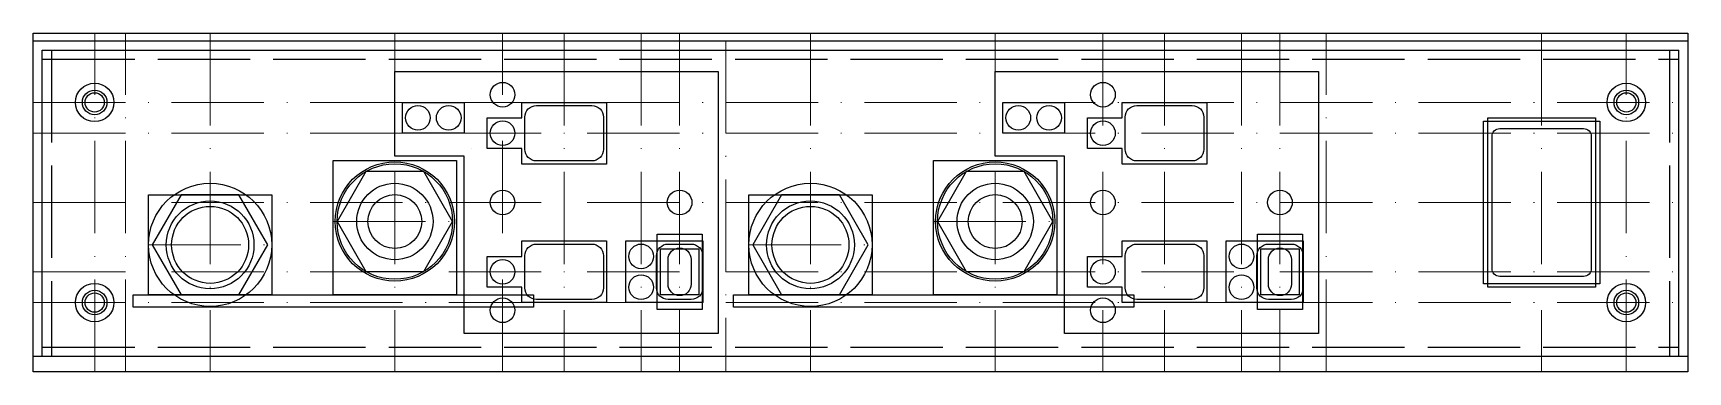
# Model space of a CAD drawing. Header units: millimetres. Extents: x 0 to 215, y -2 to 42.
import ezdxf

# ---------------------------------------------------------------- set-up
doc = ezdxf.new("R2010")
doc.units = ezdxf.units.MM
doc.linetypes.add('ACAD_ISO02W100', pattern=[15, 12, -3])
doc.linetypes.add('ACAD_ISO10W100', pattern=[18, 12, -2.95, 0.1, -2.95])
for name, color, linetype, lineweight, true_color in [('auxiliary', 7, 'ACAD_ISO10W100', 13, 0xffffff), ('edge.inner', 7, 'Continuous', 25, 0xffffff), ('edge.outer', 7, 'Continuous', 25, 0xffffff), ('hidden', 7, 'ACAD_ISO02W100', 25, 0xffffff), ('private_parts', 54, 'Continuous', 25, 0x808000), ('private_pcb', 134, 'Continuous', 25, 0x008080)]:
    doc.layers.add(name, color=color, linetype=linetype, lineweight=lineweight, true_color=true_color)

msp = doc.modelspace()

# ---------------------------------------------------------------- linework, layer by layer
at = {"layer": 'auxiliary'}
for p, q in [((8, -2), (8, 42)), ((12, -2), (12, 42)), ((23, 42), (23, -2)), ((47, 42), (47, -2)), ((61, -2), (61, 42)), ((69, 42), (69, -2)), ((79, 42), (79, -2)), ((84, 42), (84, -2)), ((90, 41), (90, -2)), ((101, 42), (101, -2)), ((125, 42), (125, -2)), ((139, 42), (139, -2)), ((147, 42), (147, -2)), ((157, 42), (157, -2)), ((162, 42), (162, -2)), ((168, -2), (168, 42)), ((196, 42), (196, -2)), ((207, -2), (207, 42)), ((0, 33), (215, 33)), ((0, 29), (215, 29)), ((57, 27), (57, 27)), ((0, 20), (215, 20)), ((39, 17.53), (55, 17.53)), ((117, 17.53), (133, 17.53)), ((15, 14.5), (31, 14.5)), ((93, 14.5), (109, 14.5)), ((0, 11), (215, 11)), ((0, 7), (215, 7))]:
    msp.add_line(p, q, dxfattribs=at)
at = {"layer": 'edge.inner'}
for p, q in [((1.2, 0), (1.2, 39.8)), ((1.2, 39.8), (213.8, 39.8)), ((213.8, 0), (213.8, 39.8))]:
    msp.add_line(p, q, dxfattribs=at)
at = {"layer": 'edge.inner', "flags": 128}
for points in [[(0, 41), (215, 41), (215, 0), (0, 0)], [(48, 33), (56, 33), (56, 29), (48, 29)], [(126, 33), (134, 33), (134, 29), (126, 29)], [(189, 31), (203, 31), (203, 9), (189, 9)], [(77, 15), (87, 15), (87, 7), (77, 7)], [(155, 15), (165, 15), (165, 7), (155, 7)]]:
    msp.add_lwpolyline(points, close=True, dxfattribs=at)
at = {"layer": 'edge.inner'}
for points in [[(59, 31), (63.5, 31), (63.5, 33), (74.5, 33), (74.5, 25), (63.5, 25), (63.5, 27), (59, 27), (59, 31), (59, 31)], [(137, 31), (141.5, 31), (141.5, 33), (152.5, 33), (152.5, 25), (141.5, 25), (141.5, 27), (137, 27), (137, 31), (137, 31)], [(59, 13), (63.5, 13), (63.5, 15), (74.5, 15), (74.5, 7), (63.5, 7), (63.5, 9), (59, 9), (59, 13), (59, 13)], [(137, 13), (141.5, 13), (141.5, 15), (152.5, 15), (152.5, 7), (141.5, 7), (141.5, 9), (137, 9), (137, 13), (137, 13)]]:
    msp.add_lwpolyline(points, close=True, dxfattribs=at)
for centre, radius in [((61, 34), 1.6), ((139, 34), 1.6), ((8, 33), 1.25), ((207, 33), 1.25), ((47, 17.53), 4.96), ((61, 20), 1.6), ((84, 20), 1.6), ((125, 17.53), 4.96), ((139, 20), 1.6), ((162, 20), 1.6), ((23, 14.5), 5.7), ((101, 14.5), 5.7), ((8, 7), 1.25), ((61, 6), 1.6), ((139, 6), 1.6), ((207, 7), 1.25)]:
    msp.add_circle(centre, radius, dxfattribs=at)
at = {"layer": 'edge.outer', "flags": 128}
msp.add_lwpolyline([(0, 42), (215, 42), (215, -2), (0, -2)], close=True, dxfattribs=at)
for points in [[(65.4, 32.6), (72.6, 32.6, -0.414214), (74.1, 31.1), (74.1, 26.9, -0.414214), (72.6, 25.4), (65.4, 25.4, -0.414214), (63.9, 26.9), (63.9, 31.1, -0.414214), (65.4, 32.6)], [(143.4, 32.6), (150.6, 32.6, -0.414214), (152.1, 31.1), (152.1, 26.9, -0.414214), (150.6, 25.4), (143.4, 25.4, -0.414214), (141.9, 26.9), (141.9, 31.1, -0.414214), (143.4, 32.6)], [(190.55, 29.6), (201.45, 29.6, -0.414214), (202.45, 28.6), (202.45, 11.4, -0.414214), (201.45, 10.4), (190.55, 10.4, -0.414214), (189.55, 11.4), (189.55, 28.6, -0.414214), (190.55, 29.6)], [(65.4, 14.6), (72.6, 14.6, -0.414214), (74.1, 13.1), (74.1, 8.9, -0.414214), (72.6, 7.4), (65.4, 7.4, -0.414214), (63.9, 8.9), (63.9, 13.1, -0.414214), (65.4, 14.6)], [(82.5, 14.6), (85.5, 14.6, -0.414214), (87, 13.1), (87, 8.9, -0.414214), (85.5, 7.4), (82.5, 7.4, -0.414214), (81, 8.9), (81, 13.1, -0.414214), (82.5, 14.6)], [(84, 14.1), (84, 14.1, -0.414214), (85.5, 12.6), (85.5, 9.4, -0.414214), (84, 7.9), (84, 7.9, -0.414214), (82.5, 9.4), (82.5, 12.6, -0.414214), (84, 14.1)], [(143.4, 14.6), (150.6, 14.6, -0.414214), (152.1, 13.1), (152.1, 8.9, -0.414214), (150.6, 7.4), (143.4, 7.4, -0.414214), (141.9, 8.9), (141.9, 13.1, -0.414214), (143.4, 14.6)], [(160.5, 14.6), (163.5, 14.6, -0.414214), (165, 13.1), (165, 8.9, -0.414214), (163.5, 7.4), (160.5, 7.4, -0.414214), (159, 8.9), (159, 13.1, -0.414214), (160.5, 14.6)], [(162, 14.1), (162, 14.1, -0.414214), (163.5, 12.6), (163.5, 9.4, -0.414214), (162, 7.9), (162, 7.9, -0.414214), (160.5, 9.4), (160.5, 12.6, -0.414214), (162, 14.1)]]:
    msp.add_lwpolyline(points, format="xyb", dxfattribs=at)
at = {"layer": 'edge.outer'}
for centre, radius in [((8, 33), 1.6), ((207, 33), 1.6), ((50, 31), 1.6), ((54, 31), 1.6), ((128, 31), 1.6), ((132, 31), 1.6), ((61, 29), 1.6), ((139, 29), 1.6), ((47, 17.53), 7.5), ((125, 17.53), 7.5), ((23, 14.5), 8), ((101, 14.5), 8), ((23, 14.5), 5), ((47, 17.53), 3.5), ((101, 14.5), 5), ((125, 17.53), 3.5), ((79, 13), 1.6), ((157, 13), 1.6), ((61, 11), 1.6), ((139, 11), 1.6), ((79, 9), 1.6), ((157, 9), 1.6), ((8, 7), 1.6), ((207, 7), 1.6)]:
    msp.add_circle(centre, radius, dxfattribs=at)
at = {"layer": 'hidden'}
for p, q in [((2.4, 39.8), (2.4, 0)), ((212.6, 39.8), (212.6, 0)), ((1.2, 38.6), (213.8, 38.6)), ((1.2, 1.2), (213.8, 1.2))]:
    msp.add_line(p, q, dxfattribs=at)
at = {"layer": 'private_parts'}
msp.add_line((109, 21), (109, 8), dxfattribs=at)
at = {"layer": 'private_parts', "flags": 128}
for points in [[(188.45, 30.55), (203.55, 30.55), (203.55, 9.45), (188.45, 9.45)], [(39, 25.45), (55, 25.45), (55, 8), (39, 8)], [(39.49, 17.53), (43.25, 11.03), (50.75, 11.03), (54.51, 17.53), (50.75, 24.03), (43.25, 24.03)], [(117, 25.45), (133, 25.45), (133, 8), (117, 8)], [(117.49, 17.53), (121.25, 11.03), (128.75, 11.03), (132.51, 17.53), (128.75, 24.03), (121.25, 24.03)], [(15, 21), (31, 21), (31, 8), (15, 8)], [(15.49, 14.5), (19.25, 8), (26.75, 8), (30.51, 14.5), (26.75, 21), (19.25, 21)], [(93, 21), (109, 21), (109, 8), (93, 8)], [(93.49, 14.5), (97.25, 8), (104.75, 8), (108.51, 14.5), (104.75, 21), (97.25, 21)], [(93.49, 14.5), (97.25, 8), (104.75, 8), (108.51, 14.5), (104.75, 21), (97.25, 21)], [(81.08, 15.9), (86.92, 15.9), (86.92, 6.1), (81.08, 6.1)], [(159.08, 15.9), (164.92, 15.9), (164.92, 6.1), (159.08, 6.1)], [(81.5, 14), (86.5, 14), (86.5, 8), (81.5, 8)], [(159.5, 14), (164.5, 14), (164.5, 8), (159.5, 8)]]:
    msp.add_lwpolyline(points, close=True, dxfattribs=at)
at = {"layer": 'private_parts'}
for centre, radius in [((8, 33), 2.5), ((207, 33), 2.5), ((47, 17.53), 7.75), ((125, 17.53), 7.75), ((8, 7), 2.5), ((207, 7), 2.5)]:
    msp.add_circle(centre, radius, dxfattribs=at)
at = {"layer": 'private_pcb'}
for points in [[(47, 37), (89, 37), (89, 3), (56, 3), (56, 26), (47, 26), (47, 37)], [(125, 37), (167, 37), (167, 3), (134, 3), (134, 26), (125, 26), (125, 37)]]:
    msp.add_lwpolyline(points, close=True, dxfattribs=at)
at = {"layer": 'private_pcb', "flags": 128}
for points in [[(13, 8), (65, 8), (65, 6.4), (13, 6.4)], [(91, 8), (143, 8), (143, 6.4), (91, 6.4)]]:
    msp.add_lwpolyline(points, close=True, dxfattribs=at)

doc.saveas('drawing.dxf')
